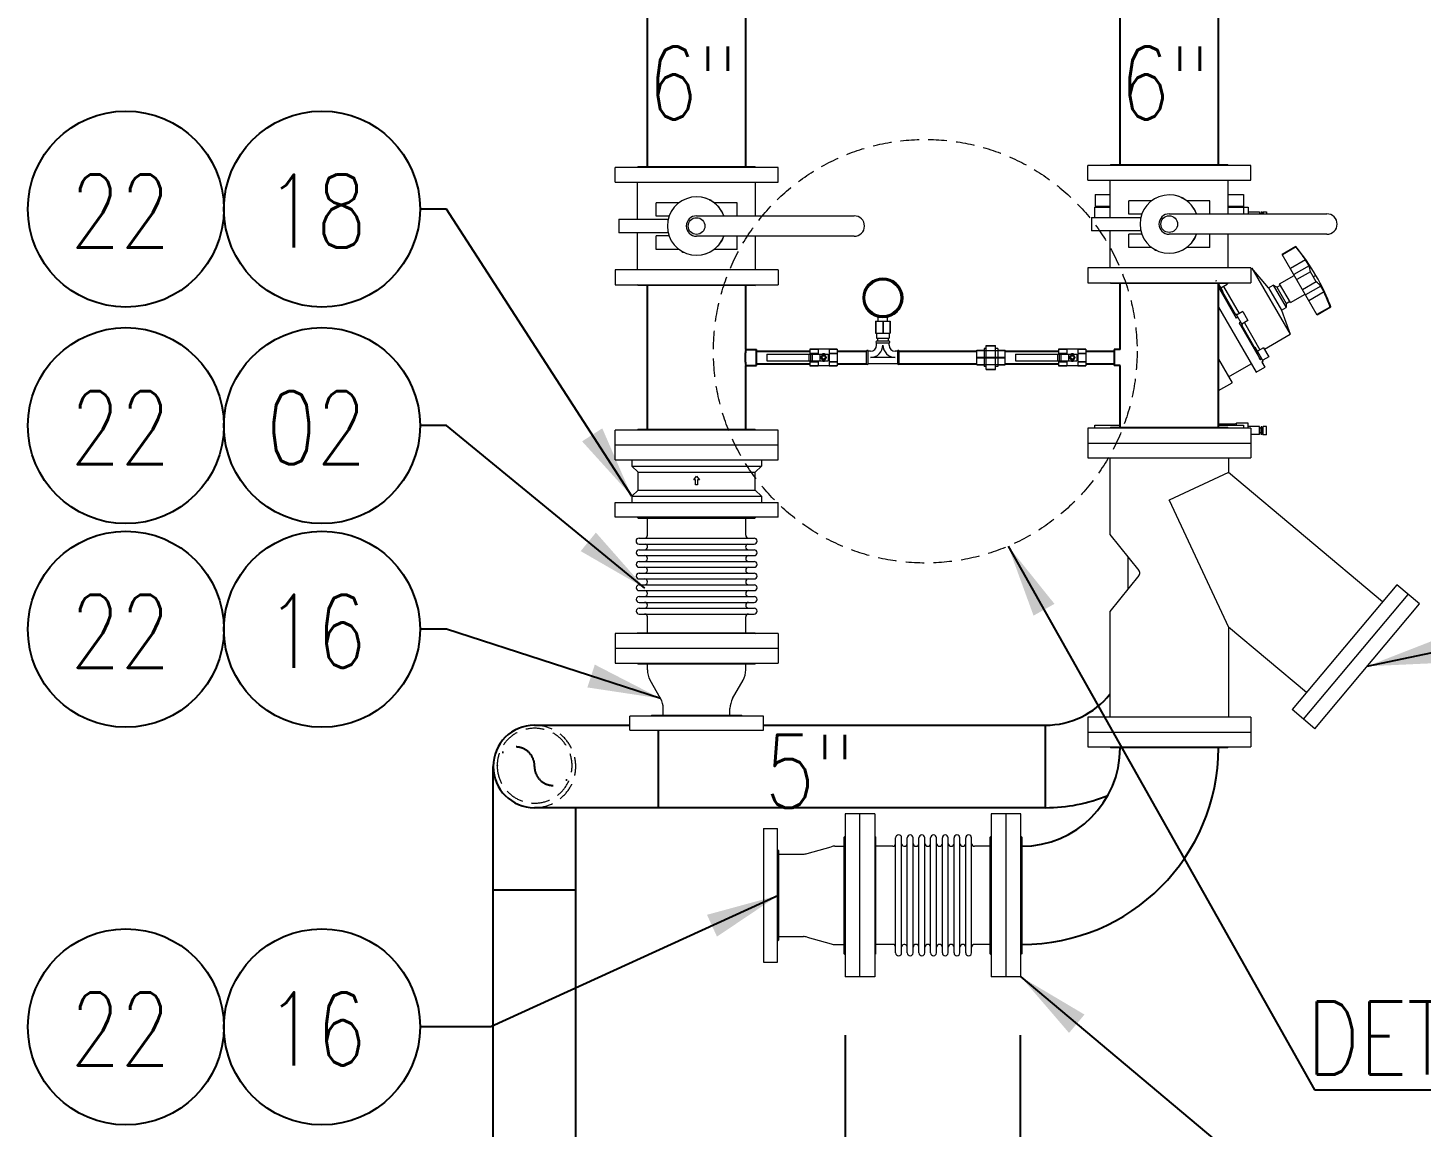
# Model space of a CAD drawing. Header units: millimetres. Extents: x -312439 to 477422, y -331570 to 212570.
# Drawn here: x 340341 to 342726, y 128357 to 130239 of the extents above; entities that cross this region are included whole.
import ezdxf

# ---------------------------------------------------------------- set-up
doc = ezdxf.new("R2010")
doc.units = ezdxf.units.MM
doc.linetypes.add('DASHDOT', pattern=[25.4, 12.7, -6.35, 0, -6.35])
doc.linetypes.add('HIDDEN', pattern=[9.525, 6.35, -3.175])
doc.layers.add('ARCONDTEXTO', color=4, linetype='Continuous')
doc.layers.add('TEXTO FORMATO', color=4, linetype='Continuous')
doc.styles.add('ROMAND', font='ROMAND.SHX')
doc.styles.add('ROMANS', font='romans.shx', dxfattribs={"height": 187.5})
doc.dimstyles.new('1-50 (MILIMETRO)', dxfattribs={"dimscale": 0, "dimtxt": 125, "dimasz": 125, "dimexe": 100, "dimexo": 100, "dimgap": 50, "dimtad": 0, "dimdec": 0, "dimzin": 0, "dimdsep": 46, "dimtxsty": 'ROMAND', "dimcen": -390, "dimclrd": 1, "dimclre": 1, "dimclrt": 3, "dimadec": 0, "dimazin": 0, "dimtfac": 1, "dimtdec": 0, "dimtix": 1, "dimtmove": 2, "dimatfit": 2, "dimfxl": 1, "dimtvp": 1, "dimtolj": 1, "dimtzin": 0, "dimarcsym": 0})

# ---------------------------------------------------------------- blocks, each defined once
blk = doc.blocks.new('*D51')
at = {"color": 1, "lineweight": -2, "transparency": 16777216}
for p, q in [((341739.7, 128514.3), (341739.7, 127889.2)), ((342039.6, 128514.3), (342039.6, 127889.2)), ((341614.7, 127989.2), (341489.7, 127989.2)), ((341739.7, 127989.2), (342039.6, 127989.2)), ((342164.6, 127989.2), (342289.6, 127989.2))]:
    blk.add_line(p, q, dxfattribs=at)
at = {"color": 1, "transparency": 16777216}
for points in [[(341614.7, 128010.1), (341614.7, 127968.4), (341739.7, 127989.2)], [(342164.6, 128010.1), (342164.6, 127968.4), (342039.6, 127989.2)]]:
    blk.add_solid(points, dxfattribs=at)
at = {"layer": 'Defpoints', "color": 0, "transparency": 16777216}
for p in [(341739.7, 128614.3), (342039.6, 128614.3), (342039.6, 127989.2)]:
    blk.add_point(p, dxfattribs=at)
at = {"color": 3, "transparency": 16777216, "insert": (341502.8, 128130.3), "char_height": 125, "attachment_point": 5, "style": 'ROMAND'}
blk.add_mtext('\\A1;300', dxfattribs=at)

msp = doc.modelspace()

# ---------------------------------------------------------------- linework, layer by layer
at = {"color": 5, "linetype": 'Continuous', "extrusion": (0, 1, 0)}
for p, q in [((341401.295, 130001.872), (341401.295, 130575.12)), ((341569.595, 130001.872), (341569.595, 130575.12)), ((342210.445, 130005.222), (342210.445, 130575.12)), ((342378.745, 130005.222), (342378.745, 130575.12)), ((341401.295, 129551.872), (341401.295, 129797.872)), ((341569.595, 129688.47), (341569.595, 129797.872)), ((342210.445, 129688.47), (342210.445, 129801.222)), ((342378.745, 129555.222), (342378.745, 129801.222)), ((341569.595, 129688.47), (341587.696, 129688.47)), ((341587.696, 129661.134), (341587.696, 129688.47)), ((341587.696, 129685.452), (341679.317, 129685.452)), ((341726.317, 129685.452), (341776.317, 129685.452)), ((341832.317, 129685.452), (341965.387, 129685.452)), ((342013.387, 129685.452), (342105.009, 129685.452)), ((342152.009, 129685.452), (342200.312, 129685.452)), ((342200.312, 129688.47), (342200.312, 129661.134)), ((342210.45, 129688.47), (342200.312, 129688.47)), ((341569.595, 129551.872), (341569.595, 129661.134)), ((341569.595, 129661.134), (341587.696, 129661.134)), ((341587.696, 129664.152), (341679.317, 129664.152)), ((341726.317, 129664.152), (341776.317, 129664.152)), ((341832.317, 129664.152), (341965.387, 129664.152)), ((342013.387, 129664.152), (342105.009, 129664.152)), ((342152.009, 129664.152), (342200.312, 129664.152)), ((342210.45, 129661.134), (342200.312, 129661.134)), ((342210.445, 129555.222), (342210.445, 129661.134)), ((341207.875, 129045.126), (341370.945, 129045.126)), ((341599.945, 129045.126), (342082.645, 129045.126)), ((342082.645, 128903.826), (342082.645, 129045.126)), ((341419.825, 129036.772), (341419.825, 128903.826)), ((341137.225, 127137.638), (341137.225, 128974.476)), ((342082.645, 128903.826), (341207.875, 128903.826)), ((341278.525, 127054.053), (341278.525, 128903.826)), ((341278.525, 128762.526), (341137.225, 128762.526))]:
    msp.add_line(p, q, dxfattribs=at)
at = {"color": 4, "linetype": 'Continuous', "lineweight": 0, "extrusion": (0, 1, 0)}
for p, q in [((341624.945, 130000.272), (341345.945, 130000.272)), ((341345.945, 129974.872), (341345.945, 130000.272)), ((341385.545, 130001.872), (341383.945, 130000.272)), ((341385.545, 130001.872), (341585.345, 130001.872)), ((341585.345, 130001.872), (341586.945, 130000.272)), ((341624.945, 129974.872), (341624.945, 130000.272)), ((342434.095, 130003.622), (342155.095, 130003.622)), ((342155.095, 129978.222), (342155.095, 130003.622)), ((342194.695, 130005.222), (342193.095, 130003.622)), ((342194.695, 130005.222), (342394.495, 130005.222)), ((342394.495, 130005.222), (342396.095, 130003.622)), ((342434.095, 129978.222), (342434.095, 130003.622)), ((341345.945, 129974.872), (341624.945, 129974.872)), ((341384.445, 129911.372), (341384.445, 129974.872)), ((341586.445, 129917.372), (341586.445, 129974.872)), ((342155.095, 129978.222), (342434.095, 129978.222)), ((342193.595, 129914.722), (342193.595, 129978.222)), ((342395.595, 129920.722), (342395.595, 129978.222)), ((341462.64, 129944.42), (341462.64, 129944.985)), ((341462.64, 129944.985), (341463.784, 129944.985)), ((341485.445, 129949.872), (341485.344, 129949.872)), ((341507.005, 129944.985), (341509.515, 129944.985)), ((341509.515, 129944.985), (341509.515, 129943.697)), ((342167.595, 129954.115), (342193.595, 129954.115)), ((342167.595, 129954.115), (342167.595, 129933.515)), ((342271.79, 129947.77), (342271.79, 129948.335)), ((342271.79, 129948.335), (342272.934, 129948.335)), ((342294.595, 129953.222), (342294.494, 129953.222)), ((342316.155, 129948.335), (342318.665, 129948.335)), ((342318.665, 129948.335), (342318.665, 129947.047)), ((342395.595, 129954.115), (342421.595, 129954.115)), ((342421.595, 129954.115), (342421.595, 129933.515)), ((341455.345, 129939.872), (341415.99, 129939.872)), ((341415.99, 129916.872), (341415.99, 129939.872)), ((341554.9, 129939.872), (341515.444, 129939.872)), ((341554.9, 129917.372), (341554.9, 129939.872)), ((342167.095, 129932.015), (342193.595, 129932.015)), ((342167.095, 129914.722), (342167.095, 129932.015)), ((342193.595, 129933.515), (342167.595, 129933.515)), ((342264.495, 129943.222), (342225.14, 129943.222)), ((342225.14, 129920.222), (342225.14, 129943.222)), ((342364.05, 129943.222), (342324.594, 129943.222)), ((342364.05, 129920.722), (342364.05, 129943.222)), ((342421.595, 129933.515), (342395.595, 129933.515)), ((342395.595, 129932.015), (342429.595, 129932.015)), ((342421.431, 129932.015), (342421.431, 129920.722)), ((342429.595, 129932.015), (342429.595, 129920.722)), ((342429.595, 129924.365), (342449.095, 129924.365)), ((342449.095, 129924.365), (342449.095, 129920.722)), ((342449.095, 129921.515), (342452.095, 129921.515)), ((342452.095, 129924.265), (342452.095, 129920.722)), ((342452.095, 129924.265), (342453.095, 129924.265)), ((342453.095, 129924.265), (342453.095, 129920.722)), ((342453.095, 129923.515), (342454.595, 129923.515)), ((342454.595, 129923.515), (342455.495, 129924.415)), ((342454.595, 129923.515), (342454.595, 129920.722)), ((342455.495, 129924.415), (342455.495, 129920.722)), ((342455.495, 129924.415), (342461.095, 129924.415)), ((342461.095, 129924.415), (342461.095, 129920.722)), ((341352.445, 129911.372), (341436.686, 129911.372)), ((341352.445, 129911.372), (341352.445, 129888.372)), ((341438.324, 129916.872), (341415.99, 129916.872)), ((341485.344, 129917.372), (341755.344, 129917.372)), ((342161.595, 129914.722), (342245.836, 129914.722)), ((342161.595, 129914.722), (342161.595, 129891.722)), ((342247.474, 129920.222), (342225.14, 129920.222)), ((342294.494, 129920.722), (342564.494, 129920.722)), ((341436.686, 129888.372), (341352.445, 129888.372)), ((341384.445, 129824.872), (341384.445, 129888.372)), ((341438.324, 129882.872), (341415.99, 129882.872)), ((341415.99, 129859.872), (341415.99, 129882.872)), ((341755.344, 129882.372), (341485.344, 129882.372)), ((341554.9, 129859.872), (341554.9, 129882.372)), ((341586.445, 129824.872), (341586.445, 129882.372)), ((342245.836, 129891.722), (342161.595, 129891.722)), ((342193.595, 129828.222), (342193.595, 129891.722)), ((342247.474, 129886.222), (342225.14, 129886.222)), ((342225.14, 129863.222), (342225.14, 129886.222)), ((342564.494, 129885.722), (342294.494, 129885.722)), ((342364.05, 129863.222), (342364.05, 129885.722)), ((342395.595, 129828.222), (342395.595, 129885.722)), ((341455.345, 129859.872), (341415.99, 129859.872)), ((341461.376, 129854.759), (341461.376, 129855.992)), ((341463.784, 129854.759), (341461.376, 129854.759)), ((341485.445, 129849.872), (341485.344, 129849.872)), ((341508.251, 129854.759), (341507.005, 129854.759)), ((341508.251, 129855.376), (341508.251, 129854.759)), ((341554.9, 129859.872), (341515.444, 129859.872)), ((342264.495, 129863.222), (342225.14, 129863.222)), ((342270.526, 129858.109), (342270.526, 129859.342)), ((342272.934, 129858.109), (342270.526, 129858.109)), ((342294.595, 129853.222), (342294.494, 129853.222)), ((342317.401, 129858.109), (342316.155, 129858.109)), ((342317.401, 129858.726), (342317.401, 129858.109)), ((342364.05, 129863.222), (342324.594, 129863.222)), ((342511.209, 129864.859), (342487.857, 129851.377)), ((342547.857, 129747.453), (342487.857, 129851.377)), ((342511.628, 129864.132), (342488.276, 129850.65)), ((342511.628, 129864.132), (342511.209, 129864.859)), ((342434.095, 129828.222), (342155.095, 129828.222)), ((342155.095, 129828.222), (342155.095, 129802.822)), ((342434.095, 129828.222), (342434.095, 129802.822)), ((342434.095, 129826.515), (342436.142, 129827.697)), ((342436.142, 129827.697), (342501.492, 129714.507)), ((342464.371, 129794.054), (342436.142, 129827.697)), ((342528.007, 129841.916), (342501.991, 129826.896)), ((342533.882, 129831.742), (342507.865, 129816.721)), ((342533.882, 129831.742), (342528.007, 129841.916)), ((341624.945, 129824.872), (341345.945, 129824.872)), ((341345.945, 129824.872), (341345.945, 129799.472)), ((341624.945, 129824.872), (341624.945, 129799.472)), ((342155.095, 129802.822), (342434.095, 129802.822)), ((342194.695, 129801.222), (342193.095, 129802.822)), ((342375.893, 129806.303), (342373.997, 129805.209)), ((342394.495, 129801.222), (342396.095, 129802.822)), ((342483.492, 129800.936), (342508.607, 129815.436)), ((342536.209, 129821.558), (342512.857, 129808.075)), ((342546.209, 129804.237), (342522.857, 129790.755)), ((342546.209, 129804.237), (342536.209, 129821.558)), ((342545.569, 129815.415), (342541.209, 129812.897)), ((341345.945, 129799.472), (341624.945, 129799.472)), ((341385.545, 129797.872), (341383.945, 129799.472)), ((341585.345, 129797.872), (341385.545, 129797.872)), ((341585.345, 129797.872), (341586.945, 129799.472)), ((342394.495, 129801.222), (342194.695, 129801.222)), ((342378.745, 129795.363), (342409.343, 129742.366)), ((342387.029, 129787.015), (342378.827, 129801.222)), ((342381.393, 129796.777), (342379.497, 129795.682)), ((342393.535, 129799.746), (342383.143, 129793.746)), ((342385.511, 129787.317), (342407.859, 129748.609)), ((342387.473, 129796.246), (342414.197, 129749.959)), ((342392.683, 129801.222), (342393.535, 129799.746)), ((342464.371, 129794.054), (342472.493, 129798.743)), ((342464.371, 129794.054), (342486.471, 129755.776)), ((342472.493, 129798.743), (342494.593, 129760.465)), ((342478.593, 129795.221), (342472.493, 129798.743)), ((342478.593, 129795.221), (342484.742, 129798.771)), ((342478.593, 129795.221), (342494.593, 129767.509)), ((342501.992, 129768.894), (342483.492, 129800.936)), ((342501.992, 129768.894), (342527.107, 129783.394)), ((342553.865, 129797.13), (342527.848, 129782.109)), ((342559.739, 129786.955), (342533.723, 129771.934)), ((342559.739, 129786.955), (342553.865, 129797.13)), ((342378.745, 129760.963), (342443.123, 129649.458)), ((342486.471, 129755.776), (342494.593, 129760.465)), ((342486.471, 129755.776), (342501.492, 129714.507)), ((342494.593, 129767.509), (342500.742, 129771.059)), ((342494.593, 129767.509), (342494.593, 129760.465)), ((342570.789, 129761.663), (342547.437, 129748.18)), ((342571.209, 129760.936), (342547.857, 129747.453)), ((341791.817, 129737.237), (341816.817, 129737.237)), ((341791.817, 129737.237), (341791.817, 129716.237)), ((341792.178, 129737.237), (341792.178, 129716.237)), ((341796.143, 129737.237), (341796.143, 129745.359)), ((341803.956, 129737.237), (341803.956, 129716.237)), ((341804.678, 129737.237), (341804.678, 129716.237)), ((341812.491, 129737.237), (341812.491, 129745.359)), ((341816.456, 129737.237), (341816.456, 129716.237)), ((341816.817, 129737.237), (341816.817, 129716.237)), ((342408.867, 129749.191), (342406.971, 129748.097)), ((342419.867, 129730.139), (342408.867, 129749.191)), ((342411.941, 129743.866), (342409.343, 129742.366)), ((342420.259, 129753.459), (342409.867, 129747.459)), ((342416.792, 129735.464), (342414.194, 129733.964)), ((342414.194, 129733.964), (342450.554, 129670.986)), ((342429.259, 129737.871), (342418.867, 129731.871)), ((342420.259, 129753.459), (342429.259, 129737.871)), ((342423.197, 129734.371), (342449.92, 129688.084)), ((341791.817, 129716.237), (341816.817, 129716.237)), ((341793.667, 129716.237), (341793.667, 129707.993)), ((341793.667, 129707.993), (341814.967, 129707.993)), ((341795.167, 129707.993), (341795.167, 129702.802)), ((341813.467, 129707.993), (341813.467, 129702.802)), ((341814.967, 129716.237), (341814.967, 129707.993)), ((342419.867, 129730.139), (342417.971, 129729.044)), ((342418.859, 129729.557), (342441.207, 129690.849)), ((342457.434, 129689.07), (342501.492, 129714.507)), ((341679.317, 129689.124), (341679.317, 129680.702)), ((341726.317, 129689.124), (341679.317, 129689.124)), ((341679.317, 129689.027), (341693.317, 129689.027)), ((341693.317, 129689.124), (341693.317, 129680.702)), ((341712.317, 129689.124), (341712.317, 129660.48)), ((341712.317, 129689.027), (341726.317, 129689.027)), ((341726.317, 129689.124), (341726.317, 129660.48)), ((341776.317, 129664.152), (341776.317, 129685.452)), ((341779.317, 129664.152), (341779.317, 129685.452)), ((341783.017, 129685.452), (341779.317, 129685.452)), ((341814.967, 129702.802), (341793.667, 129702.802)), ((341793.667, 129699.802), (341814.967, 129699.802)), ((341793.667, 129696.102), (341793.667, 129699.802)), ((341814.967, 129696.102), (341814.967, 129699.802)), ((341829.317, 129685.452), (341825.617, 129685.452)), ((341829.317, 129685.452), (341829.317, 129664.152)), ((341832.317, 129664.152), (341832.317, 129685.452)), ((341965.387, 129662.302), (341965.387, 129687.302)), ((341965.387, 129687.302), (341977.757, 129687.302)), ((341965.387, 129686.941), (342013.387, 129686.941)), ((341977.757, 129690.325), (341977.757, 129659.279)), ((341981.387, 129690.325), (341977.757, 129690.325)), ((341981.387, 129654.302), (341981.387, 129695.302)), ((341981.387, 129695.302), (341997.387, 129695.302)), ((341981.387, 129694.848), (341997.387, 129694.848)), ((341997.387, 129654.302), (341997.387, 129695.302)), ((342001.018, 129690.325), (341997.387, 129690.325)), ((342001.018, 129690.325), (342001.018, 129659.279)), ((342001.018, 129687.302), (342013.387, 129687.302)), ((342013.387, 129662.302), (342013.387, 129687.302)), ((342105.009, 129689.124), (342105.009, 129680.702)), ((342152.009, 129689.124), (342105.009, 129689.124)), ((342105.009, 129689.027), (342119.009, 129689.027)), ((342119.009, 129689.124), (342119.009, 129680.702)), ((342138.009, 129689.124), (342138.009, 129660.48)), ((342138.009, 129689.027), (342152.009, 129689.027)), ((342152.009, 129689.124), (342152.009, 129660.48)), ((342455.578, 129668.285), (342441.704, 129692.315)), ((342447.34, 129682.553), (342445.444, 129681.459)), ((342455.982, 129691.584), (342445.59, 129685.584)), ((342455.982, 129691.584), (342464.982, 129675.996)), ((341605.467, 129680.702), (341605.467, 129668.902)), ((341605.467, 129680.702), (341710.51, 129680.702)), ((341605.467, 129668.902), (341710.51, 129668.902)), ((341678.268, 129668.902), (341678.268, 129680.702)), ((341679.317, 129682.227), (341693.317, 129682.227)), ((341679.317, 129681.602), (341693.317, 129681.602)), ((341679.317, 129668.902), (341679.317, 129660.48)), ((341679.317, 129668.002), (341693.317, 129668.002)), ((341679.317, 129667.377), (341693.317, 129667.377)), ((341679.317, 129660.577), (341693.317, 129660.577)), ((341726.317, 129660.48), (341679.317, 129660.48)), ((341681.123, 129668.902), (341681.123, 129680.702)), ((341683.209, 129680.702), (341683.209, 129668.902)), ((341693.317, 129668.902), (341693.317, 129660.48)), ((341696.32, 129680.702), (341696.32, 129668.902)), ((341698.235, 129675.037), (341700.323, 129678.653)), ((341700.323, 129670.951), (341698.235, 129674.567)), ((341700.73, 129678.887), (341704.905, 129678.887)), ((341704.905, 129670.716), (341700.73, 129670.716)), ((341705.311, 129678.653), (341707.399, 129675.037)), ((341707.399, 129674.567), (341705.311, 129670.951)), ((341710.51, 129680.702), (341710.51, 129668.902)), ((341712.317, 129682.227), (341726.317, 129682.227)), ((341712.317, 129681.602), (341726.317, 129681.602)), ((341712.317, 129668.002), (341726.317, 129668.002)), ((341712.317, 129667.377), (341726.317, 129667.377)), ((341712.317, 129660.577), (341726.317, 129660.577)), ((341829.317, 129664.152), (341779.317, 129664.152)), ((341825.617, 129674.802), (341783.017, 129674.802)), ((341965.387, 129675.163), (342013.387, 129675.163)), ((341965.387, 129674.441), (342013.387, 129674.441)), ((341965.387, 129662.663), (342013.387, 129662.663)), ((341965.387, 129662.302), (341977.757, 129662.302)), ((341981.387, 129659.279), (341977.757, 129659.279)), ((341981.387, 129675.256), (341997.387, 129675.256)), ((341981.387, 129674.348), (341997.387, 129674.348)), ((342001.018, 129659.279), (341997.387, 129659.279)), ((342001.018, 129662.302), (342013.387, 129662.302)), ((342031.159, 129680.702), (342031.159, 129668.902)), ((342031.159, 129680.702), (342136.202, 129680.702)), ((342031.159, 129668.902), (342136.202, 129668.902)), ((342103.96, 129668.902), (342103.96, 129680.702)), ((342105.009, 129682.227), (342119.009, 129682.227)), ((342105.009, 129681.602), (342119.009, 129681.602)), ((342105.009, 129668.902), (342105.009, 129660.48)), ((342105.009, 129668.002), (342119.009, 129668.002)), ((342105.009, 129667.377), (342119.009, 129667.377)), ((342105.009, 129660.577), (342119.009, 129660.577)), ((342152.009, 129660.48), (342105.009, 129660.48)), ((342106.815, 129668.902), (342106.815, 129680.702)), ((342108.901, 129680.702), (342108.901, 129668.902)), ((342119.009, 129668.902), (342119.009, 129660.48)), ((342122.011, 129680.702), (342122.011, 129668.902)), ((342123.927, 129675.037), (342126.014, 129678.653)), ((342126.014, 129670.951), (342123.927, 129674.567)), ((342126.421, 129678.887), (342130.596, 129678.887)), ((342130.596, 129670.716), (342126.421, 129670.716)), ((342131.003, 129678.653), (342133.091, 129675.037)), ((342133.091, 129674.567), (342131.003, 129670.951)), ((342136.202, 129680.702), (342136.202, 129668.902)), ((342138.009, 129682.227), (342152.009, 129682.227)), ((342138.009, 129681.602), (342152.009, 129681.602)), ((342138.009, 129668.002), (342152.009, 129668.002)), ((342138.009, 129667.377), (342152.009, 129667.377)), ((342138.009, 129660.577), (342152.009, 129660.577)), ((342378.745, 129671.963), (342402.085, 129631.538)), ((342396.085, 129641.93), (342434.623, 129664.18)), ((342453.153, 129672.486), (342450.554, 129670.986)), ((342452.84, 129673.027), (342450.944, 129671.932)), ((342455.578, 129668.285), (342452.98, 129666.785)), ((342452.98, 129666.785), (342458.019, 129658.058)), ((342455.59, 129668.264), (342453.016, 129666.777)), ((342453.754, 129667.203), (342458.019, 129658.058)), ((342464.982, 129675.996), (342454.59, 129669.996)), ((342455.59, 129668.264), (342455.578, 129668.285)), ((341981.387, 129654.756), (341997.387, 129654.756)), ((341981.387, 129654.302), (341997.387, 129654.302)), ((342443.123, 129649.458), (342458.019, 129658.058)), ((342378.745, 129618.063), (342402.085, 129631.538)), ((341624.945, 129550.272), (341345.945, 129550.272)), ((341345.945, 129499.472), (341345.945, 129550.272)), ((341385.545, 129551.872), (341383.945, 129550.272)), ((341385.545, 129551.872), (341585.345, 129551.872)), ((341585.345, 129551.872), (341586.945, 129550.272)), ((341624.945, 129499.472), (341624.945, 129550.272)), ((342434.095, 129553.622), (342155.095, 129553.622)), ((342155.095, 129553.622), (342155.095, 129502.822)), ((342167.095, 129558.915), (342210.445, 129558.915)), ((342167.095, 129553.622), (342167.095, 129558.915)), ((342194.695, 129555.222), (342193.095, 129553.622)), ((342194.695, 129555.222), (342394.495, 129555.222)), ((342406.131, 129560.515), (342378.745, 129560.515)), ((342378.745, 129558.915), (342421.779, 129558.915)), ((342394.495, 129555.222), (342396.095, 129553.622)), ((342406.131, 129560.515), (342409.595, 129562.515)), ((342406.131, 129558.915), (342406.131, 129560.515)), ((342409.595, 129558.915), (342409.595, 129562.515)), ((342429.595, 129562.515), (342409.595, 129562.515)), ((342429.595, 129553.622), (342429.595, 129562.515)), ((342449.095, 129556.365), (342429.595, 129556.365)), ((342434.095, 129553.622), (342434.095, 129502.822)), ((342449.095, 129542.665), (342434.095, 129542.665)), ((342449.095, 129542.665), (342449.095, 129556.365)), ((342452.095, 129553.515), (342449.095, 129553.515)), ((342452.095, 129545.515), (342449.095, 129545.515)), ((342453.095, 129556.265), (342452.095, 129556.265)), ((342452.095, 129542.765), (342452.095, 129556.265)), ((342453.095, 129542.765), (342452.095, 129542.765)), ((342453.095, 129542.765), (342453.095, 129556.265)), ((342454.595, 129555.515), (342453.095, 129555.515)), ((342454.595, 129543.515), (342453.095, 129543.515)), ((342454.595, 129555.515), (342455.495, 129556.415)), ((342454.595, 129543.515), (342454.595, 129555.515)), ((342454.595, 129543.515), (342455.495, 129542.615)), ((342455.495, 129542.615), (342455.495, 129556.415)), ((342461.095, 129556.415), (342455.495, 129556.415)), ((342461.095, 129542.615), (342455.495, 129542.615)), ((342461.095, 129542.615), (342461.095, 129556.415)), ((341624.945, 129524.872), (341345.945, 129524.872)), ((342155.095, 129528.222), (342434.095, 129528.222)), ((341345.945, 129499.472), (341624.945, 129499.472)), ((341374.445, 129499.472), (341374.445, 129488.659)), ((341596.445, 129499.472), (341596.445, 129488.659)), ((342155.095, 129502.822), (342434.095, 129502.822)), ((342193.095, 129502.822), (342193.095, 129371.772)), ((342396.095, 129502.822), (342396.095, 129477.748)), ((341374.445, 129488.659), (341596.445, 129488.659)), ((341385.445, 129478.5), (341374.445, 129488.659)), ((341385.445, 129478.5), (341585.445, 129478.5)), ((341385.445, 129447.445), (341385.445, 129478.5)), ((341480.65, 129465.254), (341485.445, 129471.541)), ((341485.445, 129471.541), (341490.241, 129465.254)), ((341585.445, 129478.5), (341596.445, 129488.659)), ((341585.445, 129447.445), (341585.445, 129478.5)), ((342396.095, 129477.748), (342294.595, 129430.418)), ((342659.864, 129256.419), (342396.095, 129477.748)), ((341385.445, 129447.445), (341374.445, 129437.285)), ((341385.445, 129447.445), (341585.445, 129447.445)), ((341483.8, 129465.254), (341480.65, 129465.254)), ((341483.8, 129456.556), (341483.8, 129465.254)), ((341487.091, 129456.556), (341483.8, 129456.556)), ((341490.241, 129465.254), (341487.091, 129465.254)), ((341487.091, 129465.254), (341487.091, 129456.556)), ((341585.445, 129447.445), (341596.445, 129437.285)), ((341345.945, 129426.472), (341624.945, 129426.472)), ((341345.945, 129401.072), (341345.945, 129426.472)), ((341374.445, 129437.285), (341596.445, 129437.285)), ((341374.445, 129437.285), (341374.445, 129426.472)), ((341596.445, 129437.285), (341596.445, 129426.472)), ((341624.945, 129401.072), (341624.945, 129426.472)), ((342294.446, 129430.737), (342293.91, 129430.098)), ((342294.595, 129430.418), (342293.91, 129430.098)), ((342294.446, 129430.737), (342294.595, 129430.418)), ((342294.595, 129430.418), (342396.095, 129212.75)), ((341624.945, 129401.072), (341345.945, 129401.072)), ((341385.545, 129399.472), (341383.945, 129401.072)), ((341385.545, 129399.472), (341585.345, 129399.472)), ((341401.445, 129370.495), (341401.445, 129399.472)), ((341569.445, 129370.495), (341569.445, 129399.472)), ((341585.345, 129399.472), (341586.945, 129401.072)), ((341386.939, 129365.495), (341583.952, 129365.495)), ((341386.939, 129355.256), (341583.952, 129355.256)), ((342193.095, 129371.772), (342242.212, 129309.848)), ((341386.939, 129345.495), (341583.952, 129345.495)), ((341386.939, 129335.495), (341583.952, 129335.495)), ((341386.939, 129325.495), (341583.952, 129325.495)), ((342223.945, 129332.878), (342223.945, 129278.553)), ((341386.939, 129315.495), (341583.952, 129315.495)), ((341386.939, 129305.495), (341583.952, 129305.495)), ((342242.212, 129301.582), (342193.095, 129239.659)), ((341386.939, 129295.495), (341583.952, 129295.495)), ((341386.939, 129285.495), (341583.952, 129285.495)), ((342684.29, 129285.529), (342504.953, 129071.803)), ((342723.205, 129252.875), (342684.29, 129285.529)), ((341386.939, 129275.495), (341583.952, 129275.495)), ((341386.939, 129265.495), (341583.952, 129265.495)), ((341386.939, 129255.495), (341583.952, 129255.495)), ((342524.41, 129055.476), (342703.748, 129269.202)), ((341386.939, 129245.495), (341583.952, 129245.495)), ((341386.939, 129235.495), (341583.952, 129235.495)), ((341401.445, 129203.472), (341401.445, 129230.495)), ((341569.445, 129203.472), (341569.445, 129230.495)), ((342193.095, 129239.659), (342193.095, 129058.622)), ((342543.868, 129039.149), (342723.205, 129252.875)), ((342529.379, 129100.912), (342396.095, 129212.75)), ((342396.095, 129212.75), (342396.095, 129058.622)), ((341624.945, 129201.872), (341345.945, 129201.872)), ((341345.945, 129201.872), (341345.945, 129151.072)), ((341385.545, 129203.472), (341383.945, 129201.872)), ((341385.545, 129203.472), (341585.345, 129203.472)), ((341585.345, 129203.472), (341586.945, 129201.872)), ((341624.945, 129201.872), (341624.945, 129151.072)), ((341624.945, 129176.472), (341345.945, 129176.472)), ((341345.945, 129151.072), (341624.945, 129151.072)), ((341385.545, 129149.472), (341383.945, 129151.072)), ((341585.345, 129149.472), (341385.545, 129149.472)), ((341401.295, 129139.743), (341401.295, 129149.472)), ((341569.595, 129139.743), (341569.595, 129149.472)), ((341585.345, 129149.472), (341586.945, 129151.072)), ((341423.728, 129090.84), (341405.862, 129122.404)), ((341547.162, 129090.84), (341565.028, 129122.404)), ((341428.295, 129062.172), (341428.295, 129073.501)), ((341542.595, 129062.172), (341542.595, 129073.501)), ((342543.868, 129039.149), (342504.953, 129071.803)), ((341599.945, 129060.572), (341370.945, 129060.572)), ((341370.945, 129036.772), (341370.945, 129060.572)), ((341408.545, 129062.172), (341406.945, 129060.572)), ((341408.545, 129062.172), (341562.345, 129062.172)), ((341562.345, 129062.172), (341563.945, 129060.572)), ((341599.945, 129036.772), (341599.945, 129060.572)), ((342434.095, 129058.622), (342155.095, 129058.622)), ((342155.095, 129058.622), (342155.095, 129007.822)), ((342434.095, 129058.622), (342434.095, 129007.822)), ((341370.945, 129036.772), (341599.945, 129036.772)), ((342155.095, 129033.222), (342434.095, 129033.222)), ((342155.095, 129007.822), (342434.095, 129007.822)), ((342194.695, 129006.222), (342193.095, 129007.822)), ((342394.495, 129006.222), (342194.695, 129006.222)), ((342394.495, 129006.222), (342396.095, 129007.822)), ((341739.745, 128893.272), (341739.745, 128614.272)), ((341790.545, 128893.272), (341739.745, 128893.272)), ((341765.145, 128614.272), (341765.145, 128893.272)), ((341790.545, 128893.272), (341790.545, 128614.272)), ((341989.745, 128893.272), (341989.745, 128614.272)), ((342040.545, 128893.272), (341989.745, 128893.272)), ((342015.145, 128614.272), (342015.145, 128893.272)), ((342040.545, 128614.272), (342040.545, 128893.272)), ((341738.145, 128853.672), (341739.745, 128855.272)), ((341738.145, 128653.872), (341738.145, 128853.672)), ((341792.145, 128853.672), (341790.545, 128855.272)), ((341792.145, 128653.872), (341792.145, 128853.672)), ((341826.122, 128655.265), (341826.122, 128852.279)), ((341836.361, 128655.265), (341836.361, 128852.279)), ((341846.122, 128655.265), (341846.122, 128852.279)), ((341856.122, 128655.265), (341856.122, 128852.279)), ((341866.122, 128655.265), (341866.122, 128852.279)), ((341876.122, 128655.265), (341876.122, 128852.279)), ((341886.122, 128655.265), (341886.122, 128852.279)), ((341896.122, 128655.265), (341896.122, 128852.279)), ((341906.122, 128655.265), (341906.122, 128852.279)), ((341916.122, 128655.265), (341916.122, 128852.279)), ((341926.122, 128655.265), (341926.122, 128852.279)), ((341936.122, 128655.265), (341936.122, 128852.279)), ((341946.122, 128655.265), (341946.122, 128852.279)), ((341956.122, 128655.265), (341956.122, 128852.279)), ((341988.145, 128853.672), (341989.745, 128855.272)), ((341988.145, 128653.872), (341988.145, 128853.672)), ((342042.145, 128853.672), (342040.545, 128855.272)), ((342042.145, 128853.672), (342042.145, 128653.872)), ((341625.445, 128824.422), (341668.253, 128824.422)), ((341674.517, 128825.291), (341716.074, 128837.053)), ((341722.337, 128837.922), (341738.145, 128837.922)), ((341821.122, 128837.772), (341792.145, 128837.772)), ((341988.145, 128837.772), (341961.122, 128837.772)), ((341625.445, 128683.122), (341668.253, 128683.122)), ((341674.517, 128682.253), (341716.074, 128670.491)), ((341722.337, 128669.622), (341738.145, 128669.622)), ((341821.122, 128669.772), (341792.145, 128669.772)), ((341988.145, 128669.772), (341961.122, 128669.772)), ((341738.145, 128653.872), (341739.745, 128652.272)), ((341792.145, 128653.872), (341790.545, 128652.272)), ((341988.145, 128653.872), (341989.745, 128652.272)), ((342042.145, 128653.872), (342040.545, 128652.272)), ((341765.145, 128614.272), (341739.745, 128614.272)), ((341790.545, 128614.272), (341765.145, 128614.272)), ((342040.545, 128614.272), (341989.745, 128614.272))]:
    msp.add_line(p, q, dxfattribs=at)
at = {"color": 4, "linetype": 'Continuous', "extrusion": (0, 1, 0)}
msp.add_line((342571.209, 129760.936), (342570.789, 129761.663), dxfattribs=at)
at = {"color": 4, "linetype": 'Continuous', "lineweight": 0, "extrusion": (1, -1.83697e-16, 0)}
for p, q in [((341600.045, 128868.272), (341600.045, 128639.272)), ((341600.045, 128868.272), (341623.845, 128868.272)), ((341623.845, 128639.272), (341623.845, 128868.272)), ((341625.445, 128830.672), (341623.845, 128832.272)), ((341625.445, 128830.672), (341625.445, 128676.872)), ((341625.445, 128676.872), (341623.845, 128675.272)), ((341600.045, 128639.272), (341623.845, 128639.272))]:
    msp.add_line(p, q, dxfattribs=at)
at = {"color": 1, "linetype": 'HIDDEN', "lineweight": 0, "ltscale": 5}
msp.add_circle((341876.838, 129685.452), 362.67, dxfattribs=at)
at = {"color": 4, "linetype": 'Continuous', "lineweight": 0}
for centre, radius in [((341485.344, 129899.872), 14.326), ((342294.494, 129903.222), 14.326), ((341804.317, 129776.814), 34.029), ((341804.317, 129776.814), 32.926), ((341804.317, 129776.814), 32.5), ((341804.317, 129776.814), 31.899), ((341804.317, 129776.814), 30.795), ((341702.817, 129674.802), 2.801), ((342128.509, 129674.802), 2.801)]:
    msp.add_circle(centre, radius, dxfattribs=at)
for centre, radius, start, end in [((341485.344, 129899.872), 17.5, 90, 270), ((341755.344, 129899.872), 17.5, 270, 90), ((342294.494, 129903.222), 17.5, 90, 270), ((342564.494, 129903.222), 17.5, 270, 90), ((342233.8, 129635.415), 360, 20.405932, 39.594077), ((341804.317, 129776.814), 34.062, 283.884387, 256.115613), ((341777.817, 129685.452), 1.5, 0, 180), ((341783.017, 129696.102), 10.65, 270, 0), ((341783.017, 129696.102), 21.3, 270, 0), ((341793.667, 129701.302), 1.5, 90, 270), ((341825.617, 129696.102), 21.3, 180, 270), ((341814.967, 129701.302), 1.5, 270, 90), ((341825.617, 129696.102), 10.65, 180, 270), ((341830.817, 129685.452), 1.5, 0, 180), ((341698.642, 129674.802), 0.47, 150, 210), ((341702.817, 129674.802), 6.477, 65.641708, 114.358292), ((341702.817, 129674.802), 6.477, 245.641708, 294.358292), ((341700.73, 129678.418), 0.47, 90, 150), ((341700.73, 129671.186), 0.47, 210, 270), ((341704.905, 129678.418), 0.47, 30, 90), ((341704.905, 129671.186), 0.47, 270, 330), ((341706.992, 129674.802), 0.47, 330, 30), ((341777.817, 129664.152), 1.5, 180, 0), ((341830.817, 129664.152), 1.5, 180, 0), ((342124.334, 129674.802), 0.47, 150, 210), ((342128.509, 129674.802), 6.477, 65.641708, 114.358292), ((342128.509, 129674.802), 6.477, 245.641708, 294.358292), ((342126.421, 129678.418), 0.47, 90, 150), ((342126.421, 129671.186), 0.47, 210, 270), ((342130.596, 129678.418), 0.47, 30, 90), ((342130.596, 129671.186), 0.47, 270, 330), ((342132.684, 129674.802), 0.47, 330, 30), ((341386.939, 129360.376), 5.119, 90, 270), ((341396.445, 129370.495), 5, 270, 0), ((341396.571, 129350.495), 5.002, 271.437939, 72.170603), ((341574.32, 129350.495), 5.002, 107.829397, 268.562061), ((341574.445, 129370.495), 5, 180, 270), ((341583.952, 129360.376), 5.119, 270, 90), ((341386.939, 129340.495), 5, 90, 270), ((341386.939, 129320.495), 5, 90, 270), ((341396.445, 129330.495), 5, 270, 90), ((341574.445, 129330.495), 5, 90, 270), ((341583.952, 129340.495), 5, 270, 90), ((341583.952, 129320.495), 5, 270, 90), ((341386.939, 129300.495), 5, 90, 270), ((341396.445, 129310.495), 5, 270, 90), ((341574.445, 129310.495), 5, 90, 270), ((341583.952, 129300.495), 5, 270, 90), ((341386.939, 129280.495), 5, 90, 270), ((341396.445, 129290.495), 5, 270, 90), ((341574.445, 129290.495), 5, 90, 270), ((341583.952, 129280.495), 5, 270, 90), ((341386.939, 129260.495), 5, 90, 270), ((341396.445, 129270.495), 5, 270, 90), ((341396.445, 129250.495), 5, 270, 90), ((341574.445, 129270.495), 5, 90, 270), ((341574.445, 129250.495), 5, 90, 270), ((341583.952, 129260.495), 5, 270, 90), ((341386.939, 129240.495), 5, 90, 270), ((341396.445, 129230.495), 5, 0, 90), ((341574.445, 129230.495), 5, 90, 180), ((341583.952, 129240.495), 5, 270, 90), ((341436.495, 129139.743), 35.2, 180, 209.511499), ((341534.395, 129139.743), 35.2, 330.488501, 0), ((341393.095, 129073.501), 35.2, 0, 29.511499), ((341577.795, 129073.501), 35.2, 150.488501, 180), ((341831.242, 128852.279), 5.119, 0, 180), ((341851.122, 128852.279), 5, 0, 180), ((341871.122, 128852.279), 5, 0, 180), ((341891.122, 128852.279), 5, 0, 180), ((341911.122, 128852.279), 5, 0, 180), ((341931.122, 128852.279), 5, 0, 180), ((341951.122, 128852.279), 5, 0, 180), ((341668.253, 128847.422), 23, 270, 285.802514), ((341722.337, 128814.922), 23, 90, 105.802514), ((341821.122, 128842.772), 5, 270, 0), ((341841.122, 128842.647), 5.002, 197.829397, 358.562061), ((341861.122, 128842.772), 5, 180, 0), ((341881.122, 128842.772), 5, 180, 0), ((341901.122, 128842.772), 5, 180, 0), ((341921.122, 128842.772), 5, 180, 0), ((341941.122, 128842.772), 5, 180, 0), ((341961.122, 128842.772), 5, 180, 270), ((341668.253, 128660.122), 23, 74.197486, 90), ((341722.337, 128692.622), 23, 254.197486, 270), ((341821.122, 128664.772), 5, 0, 90), ((341841.122, 128664.898), 5.002, 1.437939, 162.170603), ((341861.122, 128664.772), 5, 0, 180), ((341881.122, 128664.772), 5, 0, 180), ((341901.122, 128664.772), 5, 0, 180), ((341921.122, 128664.772), 5, 0, 180), ((341941.122, 128664.772), 5, 0, 180), ((341961.122, 128664.772), 5, 90, 180), ((341831.242, 128655.265), 5.119, 180, 0), ((341851.122, 128655.265), 5, 180, 0), ((341871.122, 128655.265), 5, 180, 0), ((341891.122, 128655.265), 5, 180, 0), ((341911.122, 128655.265), 5, 180, 0), ((341931.122, 128655.265), 5, 180, 0), ((341951.122, 128655.265), 5, 180, 0)]:
    msp.add_arc(centre, radius, start, end, dxfattribs=at)
at = {"color": 5, "linetype": 'Continuous'}
for centre, radius, start, end in [((342082.645, 129186.426), 141.3, 270, 321.413753), ((341207.875, 128974.476), 70.65, 90, 270), ((342042.145, 129006.222), 168.3, 270, 0), ((342042.145, 129006.222), 336.6, 270, 0), ((342082.645, 129186.426), 282.6, 270, 292.200451)]:
    msp.add_arc(centre, radius, start, end, dxfattribs=at)
at = {"color": 1, "linetype": 'HIDDEN', "lineweight": 0, "ltscale": 5}
msp.add_arc((341207.875, 128974.476), 70.65, 270, 90, dxfattribs=at)
at = {"color": 6, "linetype": 'DASHDOT', "ltscale": 4}
for centre, radius, start, end in [((341175.838, 128975.829), 32.065, 357.582, 180.424256), ((341239.923, 128974.018), 32.052, 179.182184, 1.152936)]:
    msp.add_arc(centre, radius, start, end, dxfattribs=at)
at = {"color": 4, "linetype": 'Continuous', "lineweight": 0}
for centre, major_axis, ratio, start_param, end_param in [((341485.344, 129899.872), (0, 50), 0.99996201, 5.06996008, 7.85398163), ((341485.445, 129899.872), (0, -50), 0.99996201, 1.92836743, 3.14159265), ((342294.494, 129903.222), (0, 50), 0.99996201, 5.06996008, 7.85398163), ((342294.595, 129903.222), (0, -50), 0.99996201, 1.92836743, 3.14159265), ((341485.344, 129899.872), (0, 50), 0.99996201, 1.57079633, 4.35481788), ((342294.494, 129903.222), (0, 50), 0.99996201, 1.57079633, 4.35481788), ((341485.445, 129899.872), (0, -50), 0.99996201, 0, 1.21322522), ((342294.595, 129903.222), (0, -50), 0.99996201, 0, 1.21322522), ((342228.733, 129644.192), (-310.711, -179.389), 0.93969262, 3.20569733, 3.28752786), ((342219.878, 129659.529), (310.711, 179.389), 0.34202014, 6.1372501, 6.21908063), ((342247.722, 129611.301), (-310.711, -179.389), 0.34202014, 3.20569733, 3.28752786)]:
    msp.add_ellipse(centre, major_axis=major_axis, ratio=ratio, start_param=start_param, end_param=end_param, dxfattribs=at)
at = {"color": 4, "linetype": 'Continuous'}
msp.add_ellipse((342238.868, 129626.638), major_axis=(-310.711, -179.389), ratio=0.93969262, start_param=2.99565744, end_param=3.07748797, dxfattribs=at)
at = {"color": 1, "linetype": 'HIDDEN', "lineweight": 0, "ltscale": 5, "extrusion": (-9.86076e-32, -6.77288e-64, -1)}
msp.add_ellipse((341208.141, 128975.8), major_axis=(0, 64.1), ratio=1, start_param=-1.57079633, end_param=4.71238898, dxfattribs=at)
at = {"color": 4, "linetype": 'Continuous', "lineweight": 0}
for points in [[(342379.497, 129795.682), (342379.252, 129796.023), (342379.002, 129796.375), (342378.745, 129796.738)], [(342385.511, 129787.317), (342383.507, 129790.106), (342381.502, 129792.894), (342379.497, 129795.682)], [(342387.029, 129787.015), (342386.523, 129787.116), (342386.017, 129787.217), (342385.511, 129787.317)], [(342441.207, 129690.849), (342441.373, 129691.338), (342441.538, 129691.826), (342441.704, 129692.315)], [(342445.444, 129681.459), (342444.032, 129684.589), (342442.62, 129687.719), (342441.207, 129690.849)], [(342453.016, 129666.777), (342453.007, 129666.773), (342452.995, 129666.775), (342452.98, 129666.785)]]:
    msp.add_open_spline(points, degree=3, dxfattribs=at)
for points, knots in [([(342409.343, 129742.366), (342408.911, 129743.186), (342408.529, 129743.937), (342408.031, 129744.963), (342407.877, 129745.289), (342407.604, 129745.887), (342407.484, 129746.161), (342407.328, 129746.537), (342407.28, 129746.656), (342407.192, 129746.882), (342407.152, 129746.989), (342407.047, 129747.289), (342406.994, 129747.459), (342406.925, 129747.741), (342406.909, 129747.854), (342406.912, 129748.021), (342406.932, 129748.074), (342406.971, 129748.097)], [0.0000002483, 0.0000002483, 0.0000002483, 0.0000002483, 0.0030541013, 0.0030541013, 0.0045810278, 0.0045810278, 0.0061079543, 0.0061079543, 0.0068714175, 0.0068714175, 0.0076348807, 0.0076348807, 0.0091618072, 0.0091618072, 0.0106887337, 0.0106887337, 0.0122156602, 0.0122156602, 0.0122156602, 0.0122156602]), ([(342417.971, 129729.044), (342417.894, 129729), (342417.749, 129729.079), (342417.432, 129729.381), (342417.309, 129729.514), (342417.036, 129729.833), (342416.885, 129730.02), (342416.556, 129730.45), (342416.377, 129730.694), (342415.993, 129731.232), (342415.791, 129731.524), (342415.367, 129732.149), (342415.146, 129732.483), (342414.682, 129733.194), (342414.441, 129733.572), (342414.194, 129733.964)], [0.0000001979, 0.0000001979, 0.0000001979, 0.0000001979, 0.003054238, 0.003054238, 0.0045812581, 0.0045812581, 0.0061082782, 0.0061082782, 0.0076352982, 0.0076352982, 0.0091623183, 0.0091623183, 0.0106893383, 0.0106893383, 0.0122163584, 0.0122163584, 0.0122163584, 0.0122163584]), ([(342450.554, 129670.986), (342450.156, 129671.746), (342449.737, 129672.562), (342449.078, 129673.867), (342448.852, 129674.318), (342448.404, 129675.22), (342448.18, 129675.674), (342447.844, 129676.361), (342447.733, 129676.591), (342447.509, 129677.052), (342447.397, 129677.284), (342447.064, 129677.976), (342446.848, 129678.43), (342446.427, 129679.323), (342446.221, 129679.763), (342445.822, 129680.628), (342445.628, 129681.052), (342445.444, 129681.459)], [0.0000002678, 0.0000002678, 0.0000002678, 0.0000002678, 0.0030546001, 0.0030546001, 0.0045817662, 0.0045817662, 0.0061089324, 0.0061089324, 0.0068725154, 0.0068725154, 0.0076360985, 0.0076360985, 0.0091632646, 0.0091632646, 0.0106904308, 0.0106904308, 0.0122175969, 0.0122175969, 0.0122175969, 0.0122175969]), ([(342421.779, 129558.915), (342421.734, 129558.305), (342421.689, 129557.641), (342421.626, 129556.567), (342421.606, 129556.196), (342421.568, 129555.427), (342421.55, 129555.029), (342421.52, 129554.296), (342421.508, 129553.961), (342421.497, 129553.622)], [0, 0, 0, 0, 0.00261569115, 0.00261569115, 0.00392353673, 0.00392353673, 0.00523138231, 0.00523138231, 0.0063038986, 0.0063038986, 0.0063038986, 0.0063038986]), ([(342242.212, 129309.848), (342242.344, 129309.681), (342242.471, 129309.505), (342242.813, 129308.975), (342243.01, 129308.598), (342243.329, 129307.807), (342243.451, 129307.392), (342243.613, 129306.553), (342243.652, 129306.128), (342243.652, 129305.302), (342243.613, 129304.878), (342243.451, 129304.038), (342243.329, 129303.623), (342243.01, 129302.832), (342242.813, 129302.456), (342242.471, 129301.925), (342242.344, 129301.749), (342242.212, 129301.582)], [17.89795356, 17.89795356, 17.89795356, 17.89795356, 18.55921682, 18.55921682, 19.79774199, 19.79774199, 21.03626716, 21.03626716, 22.27479234, 22.27479234, 23.51331751, 23.51331751, 24.75184268, 24.75184268, 25.99036785, 25.99036785, 26.65163111, 26.65163111, 26.65163111, 26.65163111])]:
    msp.add_open_spline(points, degree=3, knots=knots, dxfattribs=at)
at = {"color": 5, "linetype": 'Continuous'}
for points, knots in [([(341569.595, 129688.47), (341569.595, 129688.47), (341569.582, 129688.388), (341569.527, 129688.041), (341569.485, 129687.777), (341569.38, 129687.079), (341569.317, 129686.645), (341569.181, 129685.641), (341569.109, 129685.073), (341568.968, 129683.861), (341568.896, 129683.176), (341568.759, 129681.685), (341568.696, 129680.878), (341568.59, 129679.195), (341568.548, 129678.317), (341568.492, 129676.55), (341568.478, 129675.662), (341568.478, 129674.802)], [61.9011783, 61.9011783, 61.9011783, 61.9011783, 64.48036303, 64.48036303, 67.05954776, 67.05954776, 69.6387325, 69.6387325, 72.21791723, 72.21791723, 74.79716402, 74.79716402, 77.37641081, 77.37641081, 79.95565761, 79.95565761, 82.5349044, 82.5349044, 82.5349044, 82.5349044]), ([(341568.478, 129674.802), (341568.478, 129673.942), (341568.492, 129673.054), (341568.548, 129671.287), (341568.59, 129670.409), (341568.696, 129668.725), (341568.759, 129667.919), (341568.896, 129666.428), (341568.968, 129665.743), (341569.109, 129664.531), (341569.181, 129663.962), (341569.317, 129662.959), (341569.38, 129662.525), (341569.485, 129661.827), (341569.527, 129661.563), (341569.582, 129661.216), (341569.595, 129661.134), (341569.595, 129661.134)], [0, 0, 0, 0, 2.57924679, 2.57924679, 5.15849358, 5.15849358, 7.73774037, 7.73774037, 10.31698717, 10.31698717, 12.8961719, 12.8961719, 15.47535663, 15.47535663, 18.05454137, 18.05454137, 20.6337261, 20.6337261, 20.6337261, 20.6337261])]:
    msp.add_open_spline(points, degree=3, knots=knots, dxfattribs=at)
at = {"layer": 'TEXTO FORMATO', "color": 1}
for centre in [(340508.427, 129928.942), (340844.097, 129928.942), (340508.427, 129558.06), (340844.097, 129558.06), (340508.427, 129209.418), (340844.097, 129209.418), (340508.427, 128528.543), (340844.097, 128528.543)]:
    msp.add_circle(centre, 167.835, dxfattribs=at)

# ---------------------------------------------------------------- texts
at = {"layer": 'ARCONDTEXTO', "linetype": 'Continuous', "lineweight": -3, "style": 'ROMANS', "width": 0.8}
for s, p in [('6"', (341401.794, 130082.211)), ('6"', (342210.062, 130082.211)), ('5"', (341602.173, 128903.826)), ('DETALHE 01', (342530.29, 128446.867))]:
    msp.add_text(s, height=125, dxfattribs=at).set_placement(p)
at = {"layer": 'ARCONDTEXTO', "color": 3, "linetype": 'Continuous', "lineweight": -3, "style": 'ROMANS', "width": 0.8}
for s, p in [('22', (340413.108, 129862.876)), ('18', (340748.779, 129862.876)), ('22', (340413.108, 129491.994)), ('02', (340748.779, 129491.994)), ('22', (340413.108, 129143.353)), ('16', (340748.779, 129143.353)), ('22', (340413.108, 128462.478)), ('16', (340748.779, 128462.478))]:
    msp.add_text(s, height=125, dxfattribs=at).set_placement(p)

# ---------------------------------------------------------------- dimensions: what is measured, and where the dimension line sits
dim = msp.add_linear_dim(base=(342039.597, 127989.217), p1=(341739.745, 128614.272), p2=(342039.597, 128614.272), dimstyle='1-50 (MILIMETRO)', override={"dimscale": 1})
dim.commit()
dim.dimension.update_dxf_attribs({"geometry": '*D51', "text_midpoint": (341502.832, 128130.309), "dimtype": 160})

# ---------------------------------------------------------------- leaders
at = {"layer": 'TEXTO FORMATO'}
for points in [[(341374.445, 129437.285), (341057.266, 129928.942), (341011.932, 129928.942)], [(341396.711, 129279.839), (341057.266, 129558.06), (341011.932, 129558.06)], [(342018.785, 129351.715), (342543.369, 128420.884), (343423.236, 128420.884)], [(342633.537, 129146.012), (343108.143, 129246.675), (343153.476, 129246.675)], [(341423.728, 129090.84), (341057.266, 129209.418), (341011.932, 129209.418)], [(341625.445, 128753.772), (341133.024, 128528.543), (341011.932, 128528.543)], [(342040.545, 128614.272), (342668.42, 128086.963), (342789.512, 128086.963)]]:
    msp.add_leader(points, dimstyle='1-50 (MILIMETRO)', override={"dimscale": 1}, dxfattribs=at)

doc.saveas('drawing.dxf')
